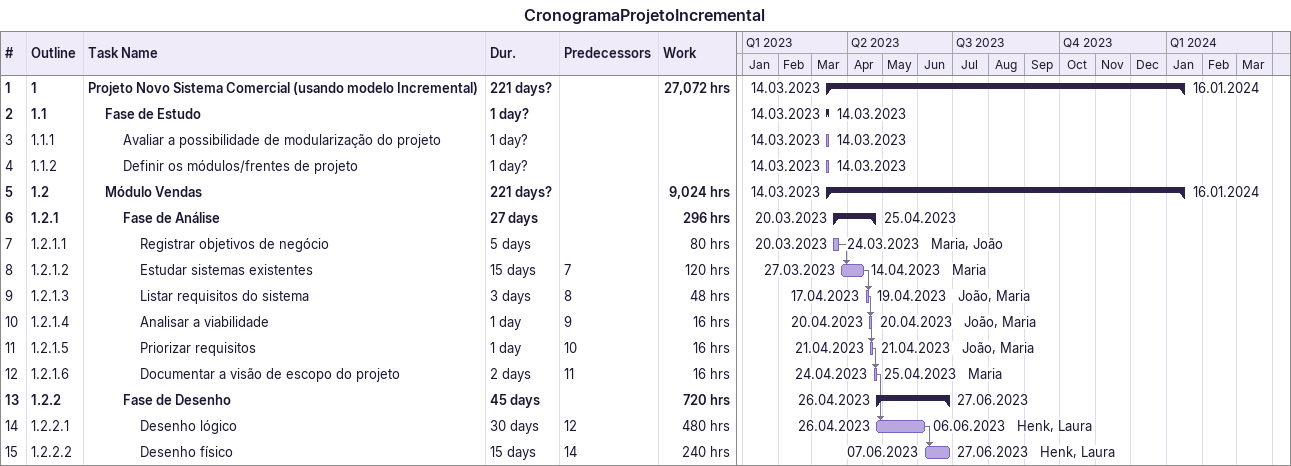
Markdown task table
CronogramaProjetoIncremental

| ID | WBS | Task | Duration | Start | Finish | Predecessors | Resources | Work (h) |
|---|---|---|---|---|---|---|---|---|
| 1 | 1 | **Projeto Novo Sistema Comercial (usando modelo Incremental)** | 221d? | 2023-03-14 | 2024-01-16 |  |  | 27072 |
| 2 | 1.1 | **Fase de Estudo** | 1d? | 2023-03-14 | 2023-03-14 |  |  |  |
| 3 | 1.1.1 | Avaliar a possibilidade de modularização do projeto | 1d? | 2023-03-14 | 2023-03-14 |  |  |  |
| 4 | 1.1.2 | Definir os módulos/frentes de projeto | 1d? | 2023-03-14 | 2023-03-14 |  |  |  |
| 5 | 1.2 | **Módulo Vendas** | 221d? | 2023-03-14 | 2024-01-16 |  |  | 9024 |
| 6 | 1.2.1 | **Fase de Análise** | 27d | 2023-03-20 | 2023-04-25 |  |  | 296 |
| 7 | 1.2.1.1 | Registrar objetivos de negócio | 5d | 2023-03-20 | 2023-03-24 |  | Maria, João | 80 |
| 8 | 1.2.1.2 | Estudar sistemas existentes | 15d | 2023-03-27 | 2023-04-14 | 7 | Maria | 120 |
| 9 | 1.2.1.3 | Listar requisitos do sistema | 3d | 2023-04-17 | 2023-04-19 | 8 | João, Maria | 48 |
| 10 | 1.2.1.4 | Analisar a viabilidade | 1d | 2023-04-20 | 2023-04-20 | 9 | João, Maria | 16 |
| 11 | 1.2.1.5 | Priorizar requisitos | 1d | 2023-04-21 | 2023-04-21 | 10 | João, Maria | 16 |
| 12 | 1.2.1.6 | Documentar a visão de escopo do projeto | 2d | 2023-04-24 | 2023-04-25 | 11 | Maria | 16 |
| 13 | 1.2.2 | **Fase de Desenho** | 45d | 2023-04-26 | 2023-06-27 |  |  | 720 |
| 14 | 1.2.2.1 | Desenho lógico | 30d | 2023-04-26 | 2023-06-06 | 12 | Henk, Laura | 480 |
| 15 | 1.2.2.2 | Desenho físico | 15d | 2023-06-07 | 2023-06-27 | 14 | Henk, Laura | 240 |
